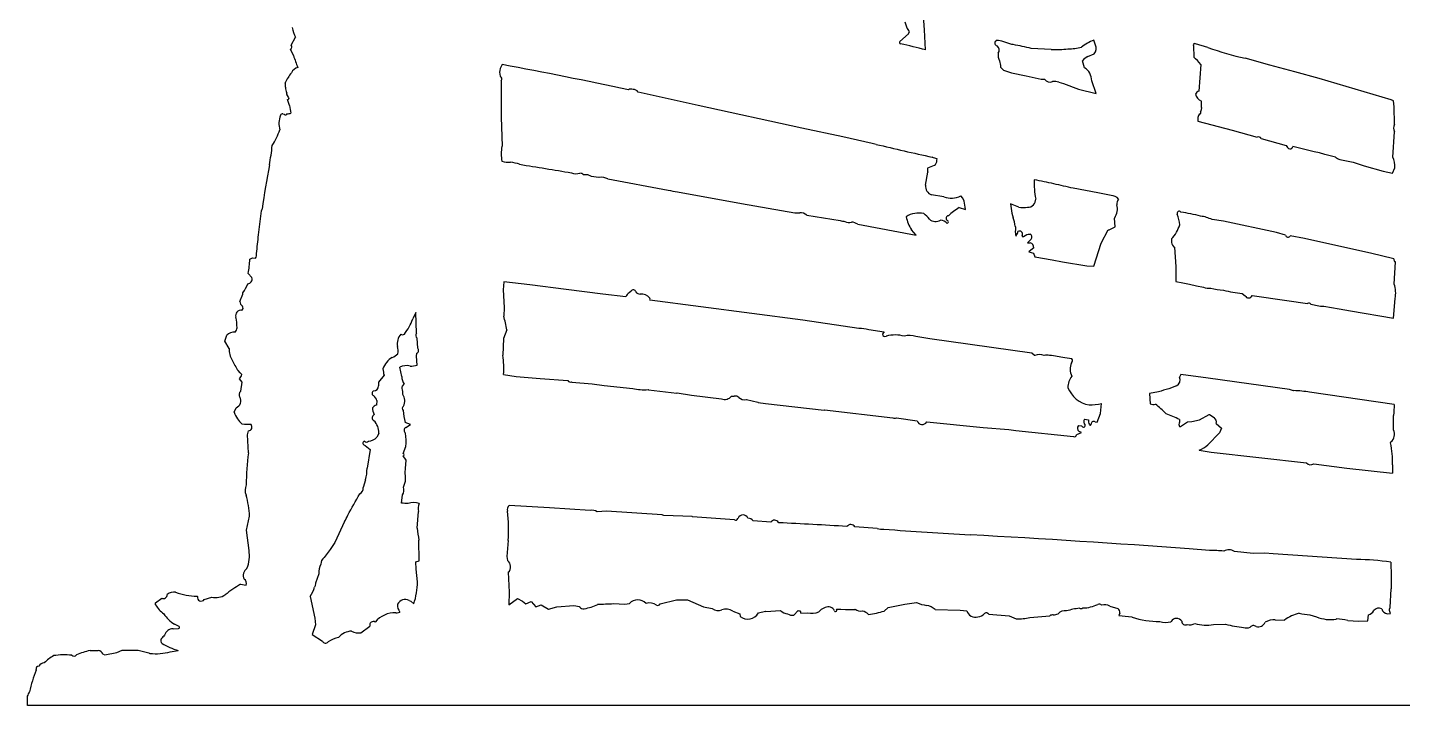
# Model space of a CAD drawing. Extents: x 0 to 36, y 0 to 18.8.
# Drawn here: x 0 to 18.3, y 0 to 9.02 of the extents above; entities that cross this region are included whole.
import ezdxf

# ---------------------------------------------------------------- set-up
doc = ezdxf.new("R2010")
doc.units = 0
doc.layers.get('0').update_dxf_attribs({"linetype": 'CONTINUOUS'})

msp = doc.modelspace()

# ---------------------------------------------------------------- linework, layer by layer
at = {"color": 0}
for p, q in [((11.934954, 8.992085), (11.92486, 9.175043)), ((11.672672, 9.099061), (11.699408, 9.020817)), ((11.950031, 8.726366), (11.934954, 8.992085)), ((3.508216, 8.789118), (3.568435, 8.894163)), ((11.721823, 8.938184), (11.609455, 8.836303)), ((12.964552, 8.842959), (12.921991, 8.850656)), ((13.100003, 8.796046), (12.964552, 8.842959)), ((13.104359, 8.796076), (13.100003, 8.796046)), ((13.108719, 8.796111), (13.104359, 8.796076)), ((13.113075, 8.796142), (13.108719, 8.796111)), ((13.117434, 8.796177), (13.113075, 8.796142)), ((14.211314, 8.791348), (14.189034, 8.85655)), ((15.706333, 8.759037), (15.544736, 8.805756)), ((3.539772, 8.649904), (3.499895, 8.736758)), ((13.623451, 8.730261), (13.357502, 8.745692)), ((14.107878, 8.63804), (14.194773, 8.673557)), ((15.514431, 8.77938), (15.519905, 8.631251)), ((16.533941, 8.523408), (16.204229, 8.61462)), ((6.31668, 8.531378), (6.290791, 8.47863)), ((12.936021, 8.581271), (12.949641, 8.518521)), ((12.949641, 8.518521), (12.949717, 8.498569)), ((12.949717, 8.498569), (12.989264, 8.455291)), ((12.989264, 8.455291), (13.094112, 8.421219)), ((13.094112, 8.421219), (13.290537, 8.37912)), ((14.06542, 8.489546), (14.038584, 8.580862)), ((15.612171, 8.531713), (15.588689, 8.17854)), ((16.863653, 8.432196), (16.533941, 8.523408)), ((17.186779, 8.347474), (16.863653, 8.432196)), ((6.305246, 8.313396), (6.304889, 8.071528)), ((13.290537, 8.37912), (13.486961, 8.337021)), ((13.486961, 8.337021), (13.534896, 8.337379)), ((13.722608, 8.295215), (13.788102, 8.278277)), ((13.788102, 8.278277), (13.984757, 8.205674)), ((14.220533, 8.146439), (14.162603, 8.315966)), ((18.147675, 8.062734), (17.186779, 8.347474)), ((3.488114, 7.987108), (3.461376, 8.065347)), ((6.304889, 8.071528), (6.304532, 7.82966)), ((8.922492, 7.984486), (8.127979, 8.165888)), ((13.984757, 8.205674), (14.220533, 8.146439)), ((18.178276, 8.049887), (18.147675, 8.062734)), ((3.397572, 7.874056), (3.414919, 7.868889)), ((10.301858, 7.685467), (8.922492, 7.984486)), ((15.615923, 7.92857), (15.608217, 7.899779)), ((15.62055, 7.958014), (15.615923, 7.92857)), ((18.187614, 7.967161), (18.178276, 8.049887)), ((18.189358, 7.736201), (18.187614, 7.967161)), ((6.304532, 7.82966), (6.31614, 7.446245)), ((10.851846, 7.56759), (10.301858, 7.685467)), ((15.574278, 7.777499), (16.028397, 7.658901)), ((11.240373, 7.479004), (10.851846, 7.56759)), ((16.028397, 7.658901), (16.364666, 7.565561)), ((16.417088, 7.548526), (16.748995, 7.455152)), ((18.166496, 7.300231), (18.190113, 7.635975)), ((6.31614, 7.446245), (6.311815, 7.441855)), ((11.292087, 7.469324), (11.240373, 7.479004)), ((11.979287, 7.157724), (12.070534, 7.193277)), ((12.054249, 7.288695), (12.039242, 7.297633)), ((12.102771, 7.277888), (12.054249, 7.288695)), ((12.070534, 7.193277), (12.083542, 7.202089)), ((17.465103, 7.268802), (17.639706, 7.230895)), ((17.639706, 7.230895), (17.788227, 7.184076)), ((17.788227, 7.184076), (18.041534, 7.111901)), ((18.163748, 7.086673), (18.193723, 7.156626)), ((7.460318, 7.061911), (7.481022, 7.055617)), ((7.481022, 7.055617), (7.500162, 7.045524)), ((7.500162, 7.045524), (7.604847, 7.03324)), ((7.604847, 7.03324), (7.609237, 7.028911)), ((7.7227, 7.007981), (8.525668, 6.861504)), ((11.950522, 6.926541), (11.979746, 7.096717)), ((18.041534, 7.111901), (18.163748, 7.086673)), ((8.647879, 6.836278), (9.503204, 6.681478)), ((12.195734, 6.771501), (12.029946, 6.796396)), ((12.444288, 6.751581), (12.417912, 6.781889)), ((14.243591, 6.821801), (13.91627, 6.884698)), ((14.418162, 6.788251), (14.243591, 6.821801)), ((9.503204, 6.681478), (10.210136, 6.556067)), ((12.397273, 6.629208), (12.482366, 6.604169)), ((12.462016, 6.712498), (12.444288, 6.751581)), ((13.081103, 6.677941), (13.100284, 6.552216)), ((13.190375, 6.635183), (13.081103, 6.677941)), ((3.073999, 6.266952), (3.115178, 6.585396)), ((10.210136, 6.556067), (10.275503, 6.55656)), ((10.371602, 6.526781), (10.812286, 6.456014)), ((11.047998, 6.405495), (11.824817, 6.258823)), ((12.237649, 6.414467), (12.253351, 6.427813)), ((13.100284, 6.552216), (13.11583, 6.490525)), ((14.464005, 6.487897), (14.46833, 6.492286)), ((14.473608, 6.370306), (14.464005, 6.487897)), ((15.915514, 6.446544), (15.762827, 6.46718)), ((16.618284, 6.294954), (15.915514, 6.446544)), ((11.824817, 6.258823), (11.764948, 6.332234)), ((13.144184, 6.380708), (13.148834, 6.36468)), ((13.149721, 6.247019), (13.176318, 6.291234)), ((13.176318, 6.291234), (13.179764, 6.308256)), ((13.254535, 6.240502), (13.298959, 6.269041)), ((13.298959, 6.269041), (13.317865, 6.272299)), ((13.317865, 6.272299), (13.341263, 6.274612)), ((14.287834, 6.155364), (14.382389, 6.330398)), ((14.382389, 6.330398), (14.386748, 6.330428)), ((14.386748, 6.330428), (14.391109, 6.330463)), ((14.391109, 6.330463), (14.395466, 6.330493)), ((14.395466, 6.330493), (14.473608, 6.370306)), ((16.740562, 6.261013), (16.618284, 6.294954)), ((16.993671, 6.214982), (16.801636, 6.252753)), ((13.354826, 6.209346), (13.307287, 6.156693)), ((13.307287, 6.156693), (13.342424, 6.158218)), ((13.373697, 6.079556), (13.325605, 6.039165)), ((13.325605, 6.039165), (13.386744, 6.022194)), ((13.390574, 6.091949), (13.373697, 6.079556)), ((14.189907, 5.849572), (14.287834, 6.155364)), ((15.224379, 6.210363), (15.224741, 6.162427)), ((15.264421, 6.101714), (15.279463, 5.840353)), ((17.172634, 6.177109), (16.993671, 6.214982)), ((17.871078, 6.021127), (17.172634, 6.177109)), ((2.958805, 5.939239), (2.975012, 5.950639)), ((2.975012, 5.950639), (2.993784, 5.956978)), ((2.993784, 5.956978), (3.032786, 5.952873)), ((13.386744, 6.022194), (13.404568, 5.970034)), ((13.404568, 5.970034), (13.635824, 5.932556)), ((13.635824, 5.932556), (13.771109, 5.907425)), ((13.771109, 5.907425), (14.098364, 5.85324)), ((18.181065, 5.945024), (17.871078, 6.021127)), ((18.187954, 5.609512), (18.203152, 5.90597)), ((2.986791, 5.695407), (2.938429, 5.751695)), ((14.098364, 5.85324), (14.189907, 5.849572)), ((15.279463, 5.840353), (15.280941, 5.644257)), ((2.866317, 5.489676), (2.866284, 5.494032)), ((2.866351, 5.485317), (2.866317, 5.489676)), ((6.338485, 5.637868), (6.330558, 5.533216)), ((6.330558, 5.533216), (6.341047, 5.297966)), ((6.683039, 5.601243), (6.338485, 5.637868)), ((7.169431, 5.537361), (6.683039, 5.601243)), ((7.655823, 5.473478), (7.169431, 5.537361)), ((8.031555, 5.515641), (8.008285, 5.490726)), ((15.280941, 5.644257), (15.3726, 5.625336)), ((15.3726, 5.625336), (15.464261, 5.606417)), ((15.464261, 5.606417), (15.55592, 5.587496)), ((15.55592, 5.587496), (15.647579, 5.568577)), ((2.823596, 5.376046), (2.866416, 5.476603)), ((2.866384, 5.480958), (2.866351, 5.485317)), ((2.866416, 5.476603), (2.866384, 5.480958)), ((7.961125, 5.440917), (7.655823, 5.473478)), ((10.316777, 5.127465), (8.279598, 5.395379)), ((16.162445, 5.485299), (16.201895, 5.45509)), ((16.297764, 5.455813), (16.755846, 5.389539)), ((16.755846, 5.389539), (17.035036, 5.35242)), ((17.248857, 5.314809), (17.453936, 5.281491)), ((18.178295, 5.156214), (18.198112, 5.417838)), ((5.169252, 5.232482), (5.126333, 5.145)), ((5.17568, 4.95798), (5.169252, 5.232482)), ((6.341047, 5.297966), (6.337575, 5.180277)), ((11.062801, 5.019783), (10.316777, 5.127465)), ((17.453936, 5.281491), (17.606682, 5.252138)), ((17.606682, 5.252138), (18.178295, 5.156214)), ((6.378143, 5.001907), (6.335453, 4.883919)), ((11.398737, 4.970019), (11.193694, 4.998979)), ((11.39877, 4.96566), (11.398737, 4.970019)), ((2.627082, 4.851612), (2.652638, 4.930247)), ((2.68449, 4.751812), (2.627082, 4.851612)), ((5.19462, 4.757657), (5.18492, 4.888322)), ((6.335453, 4.883919), (6.324055, 4.661578)), ((11.429632, 4.917956), (11.425278, 4.917923)), ((12.009537, 4.878747), (11.821892, 4.912198)), ((13.36629, 4.688508), (12.009537, 4.878747)), ((5.178012, 4.648583), (5.182074, 4.687834)), ((5.183257, 4.530957), (5.178012, 4.648583)), ((13.401381, 4.658268), (13.36629, 4.688508)), ((13.405739, 4.658301), (13.401381, 4.658268)), ((13.898521, 4.614078), (13.802554, 4.626428)), ((2.829947, 4.429145), (2.802245, 4.45796)), ((2.852708, 4.404444), (2.829947, 4.429145)), ((4.744113, 4.396908), (4.670723, 4.304838)), ((4.97956, 4.38125), (4.952495, 4.503071)), ((6.334707, 4.404541), (6.500497, 4.379642)), ((15.346922, 4.407096), (15.32975, 4.372105)), ((15.709002, 4.35753), (15.346922, 4.407096)), ((2.857822, 4.30425), (2.822631, 4.347562)), ((2.836953, 4.18207), (2.857822, 4.30425)), ((4.670723, 4.304838), (4.672503, 4.253897)), ((4.985134, 4.220049), (4.985301, 4.23642)), ((4.985301, 4.23642), (4.989929, 4.252121)), ((4.989929, 4.252121), (5.010855, 4.276898)), ((6.500497, 4.379642), (6.823196, 4.351567)), ((6.823196, 4.351567), (7.189473, 4.323824)), ((7.237539, 4.306753), (7.241929, 4.302429)), ((7.241929, 4.302429), (7.512269, 4.282678)), ((7.512269, 4.282678), (7.673701, 4.257747)), ((7.673701, 4.257747), (8.053117, 4.221382)), ((15.29142, 4.254149), (15.18713, 4.214142)), ((16.795284, 4.204474), (15.709002, 4.35753)), ((4.650774, 4.060643), (4.642517, 3.99957)), ((8.258061, 4.205497), (8.262452, 4.20117)), ((8.262452, 4.20117), (8.641933, 4.156095)), ((8.641933, 4.156095), (8.646258, 4.160486)), ((8.646258, 4.160486), (8.833869, 4.131393)), ((8.833869, 4.131393), (9.235173, 4.082123)), ((9.369997, 4.118003), (9.404342, 4.118925)), ((9.562098, 4.071512), (9.566453, 4.071548)), ((9.566453, 4.071548), (9.719237, 4.037835)), ((9.719237, 4.037835), (9.723628, 4.033508)), ((9.723628, 4.033508), (9.819596, 4.021158)), ((15.052336, 4.173903), (14.930485, 4.151197)), ((14.930485, 4.151197), (14.940219, 4.016173)), ((16.847708, 4.187436), (16.795284, 4.204474)), ((16.852036, 4.191828), (16.847708, 4.187436)), ((18.186966, 4.005782), (17.061368, 4.171617)), ((2.7519, 3.902519), (2.777587, 3.963726)), ((9.819596, 4.021158), (10.600347, 3.93117)), ((10.600347, 3.93117), (10.604671, 3.935558)), ((10.604671, 3.935558), (11.516285, 3.829122)), ((14.236078, 3.77118), (14.278802, 3.884809)), ((14.278802, 3.884809), (14.290857, 4.019996)), ((15.595514, 3.803215), (15.725721, 3.873922)), ((15.725721, 3.873922), (15.730079, 3.873955)), ((15.730079, 3.873955), (15.791385, 3.835198)), ((18.176424, 3.670138), (18.179336, 3.861913)), ((2.888625, 3.74219), (2.857667, 3.746431)), ((2.956988, 3.74128), (2.888625, 3.74219)), ((2.975391, 3.738602), (2.956988, 3.74128)), ((5.097688, 3.741524), (5.02561, 3.768034)), ((5.032619, 3.701811), (5.097688, 3.741524)), ((11.564218, 3.829484), (11.83908, 3.787976)), ((11.965553, 3.775856), (12.715702, 3.69871)), ((12.715702, 3.69871), (13.060154, 3.675158)), ((13.060154, 3.675158), (13.1518, 3.658418)), ((13.983659, 3.725698), (14.02727, 3.721667)), ((14.0658, 3.813476), (14.118192, 3.800796)), ((14.205542, 3.775307), (14.236078, 3.77118)), ((15.329664, 3.805569), (15.329696, 3.801212)), ((15.329696, 3.801212), (15.32973, 3.796854)), ((15.32973, 3.796854), (15.329762, 3.792498)), ((15.329762, 3.792498), (15.329796, 3.788139)), ((15.329796, 3.788139), (15.329827, 3.783782)), ((15.329827, 3.783782), (15.329861, 3.779423)), ((15.329861, 3.779423), (15.329893, 3.775068)), ((15.329893, 3.775068), (15.329925, 3.770709)), ((15.330354, 3.714057), (15.343426, 3.714155)), ((15.343426, 3.714155), (15.434478, 3.775853)), ((15.434478, 3.775853), (15.495453, 3.780673)), ((15.495453, 3.780673), (15.595514, 3.803215)), ((15.818153, 3.752598), (15.888334, 3.692116)), ((15.888334, 3.692116), (15.862648, 3.630912)), ((2.928474, 3.603151), (2.941154, 3.655543)), ((2.938998, 3.363544), (2.928474, 3.603151)), ((4.667295, 3.603183), (4.650721, 3.570734)), ((4.673689, 3.626802), (4.667295, 3.603183)), ((13.1518, 3.658418), (13.91938, 3.5814)), ((13.958431, 3.603485), (13.962757, 3.607876)), ((13.962757, 3.607876), (14.02357, 3.63448)), ((14.02357, 3.63448), (13.992436, 3.647948)), ((15.862648, 3.630912), (15.706987, 3.468493)), ((18.137518, 3.494431), (18.141776, 3.507561)), ((4.494037, 3.462424), (4.559832, 3.406267)), ((4.559832, 3.406267), (4.518125, 3.157548)), ((5.000385, 3.352934), (5.034524, 3.449067)), ((5.040262, 3.266076), (5.000615, 3.322431)), ((15.589855, 3.397883), (15.751286, 3.372952)), ((15.751286, 3.372952), (17.020527, 3.229991)), ((5.028043, 3.152676), (5.040262, 3.266076)), ((17.116495, 3.217641), (17.557081, 3.159952)), ((17.557081, 3.159952), (18.16336, 3.090432)), ((4.497487, 3.004865), (4.467771, 2.90005)), ((5.003769, 2.90409), (5.029291, 2.987083)), ((5.028733, 3.061165), (5.023778, 3.081899)), ((4.974842, 2.694689), (4.99145, 2.803766)), ((5.186541, 2.360724), (5.202295, 2.583098)), ((6.947308, 2.628935), (6.408853, 2.66192)), ((7.485764, 2.59595), (6.947308, 2.628935)), ((7.703746, 2.584522), (7.581762, 2.579243)), ((8.444948, 2.537812), (7.703746, 2.584522)), ((2.916244, 2.334898), (2.954084, 2.518215)), ((4.218409, 2.449303), (4.089779, 2.169425)), ((8.846054, 2.514687), (8.466805, 2.529259)), ((8.850445, 2.510363), (8.846054, 2.514687)), ((9.408559, 2.47099), (8.850445, 2.510363)), ((9.456326, 2.49314), (9.452003, 2.488749)), ((9.892527, 2.439773), (9.657047, 2.459788)), ((9.99718, 2.431846), (9.992785, 2.436172)), ((2.948786, 2.06495), (2.916244, 2.334898)), ((5.211613, 1.925118), (5.209543, 2.199655)), ((11.305143, 2.354545), (11.008621, 2.378458)), ((4.029461, 2.077453), (3.947486, 1.967885)), ((4.089779, 2.169425), (4.029461, 2.077453)), ((6.394935, 2.195515), (6.379116, 1.981857)), ((15.730669, 2.061055), (15.460295, 2.085165)), ((16.31057, 2.021846), (16.061951, 2.05048)), ((16.463057, 2.027354), (16.31057, 2.021846)), ((16.576422, 2.019492), (16.463057, 2.027354)), ((17.683903, 1.945037), (16.576422, 2.019492)), ((5.168135, 1.911718), (5.211613, 1.925118)), ((5.173214, 1.81588), (5.168135, 1.911718)), ((6.379116, 1.981857), (6.388223, 1.929629)), ((3.875013, 1.7538), (3.832389, 1.6271)), ((5.191927, 1.646063), (5.173214, 1.81588)), ((6.398121, 1.772818), (6.408842, 1.507064)), ((2.83451, 1.61522), (2.908688, 1.602705)), ((3.827061, 1.592606), (3.820328, 1.576445)), ((3.832389, 1.6271), (3.827061, 1.592606)), ((6.408842, 1.507064), (6.405732, 1.341439)), ((18.133251, 1.30345), (18.144451, 1.551936)), ((1.703315, 1.367008), (1.785651, 1.428639)), ((1.703523, 1.340721), (1.703315, 1.367008)), ((2.256117, 1.453976), (2.260509, 1.44965)), ((2.352318, 1.41112), (2.452314, 1.442379)), ((3.759624, 1.452233), (3.82283, 1.160728)), ((5.079085, 1.399231), (5.102514, 1.387735)), ((5.102514, 1.387735), (5.141834, 1.353703)), ((6.405732, 1.341439), (6.518407, 1.425089)), ((6.518407, 1.425089), (6.588393, 1.390752)), ((6.588393, 1.390752), (6.632267, 1.351862)), ((6.632267, 1.351862), (6.701759, 1.382892)), ((6.701759, 1.382892), (6.763291, 1.313629)), ((6.763291, 1.313629), (6.837176, 1.340332)), ((6.837176, 1.340332), (6.933475, 1.284404)), ((6.933475, 1.284404), (7.042217, 1.311372)), ((7.042217, 1.311372), (7.268686, 1.330512)), ((7.268686, 1.330512), (7.347223, 1.31803)), ((7.347223, 1.31803), (7.347257, 1.313671)), ((7.591057, 1.346015), (7.586668, 1.350341)), ((7.795805, 1.356273), (7.94839, 1.348708)), ((7.94839, 1.348708), (8.009334, 1.357884)), ((8.419019, 1.352257), (8.636512, 1.40619)), ((8.636512, 1.40619), (8.784674, 1.407307)), ((8.784674, 1.407307), (8.994566, 1.313013)), ((8.994566, 1.313013), (9.112388, 1.292112)), ((10.764119, 1.28277), (10.825147, 1.281053)), ((10.825147, 1.281053), (10.88617, 1.279335)), ((11.400573, 1.257063), (11.452505, 1.305392)), ((11.452505, 1.305392), (11.674419, 1.350643)), ((11.674419, 1.350643), (11.831163, 1.369258)), ((14.402697, 1.323271), (14.507545, 1.289197)), ((18.124866, 1.26356), (18.126347, 1.284075)), ((18.126347, 1.284075), (18.133251, 1.30345)), ((3.82283, 1.160728), (3.832204, 1.073638)), ((4.903326, 1.233188), (4.921013, 1.23444)), ((4.921013, 1.23444), (4.955274, 1.243347)), ((9.38722, 1.254963), (9.478993, 1.220791)), ((9.478993, 1.220791), (9.483612, 1.185961)), ((9.727314, 1.231376), (9.818663, 1.253855)), ((9.818663, 1.253855), (9.823052, 1.249532)), ((9.823052, 1.249532), (10.019051, 1.264081)), ((10.198177, 1.204421), (10.254367, 1.265854)), ((10.28949, 1.231256), (10.381002, 1.231947)), ((10.529068, 1.246137), (10.548705, 1.263396)), ((10.88617, 1.279335), (10.947192, 1.277614)), ((10.947192, 1.277614), (11.008217, 1.275896)), ((11.008217, 1.275896), (11.01254, 1.280285)), ((11.108574, 1.259218), (11.112967, 1.254895)), ((12.080242, 1.279618), (12.411526, 1.269041)), ((12.411526, 1.269041), (12.498747, 1.260982)), ((12.791072, 1.215247), (13.061413, 1.195496)), ((13.061413, 1.195496), (13.157613, 1.152641)), ((13.336143, 1.171418), (13.606159, 1.195244)), ((14.534191, 1.229267), (14.521311, 1.197783)), ((14.521311, 1.197783), (14.564919, 1.193755)), ((14.564919, 1.193755), (14.608528, 1.189726)), ((14.608528, 1.189726), (14.652142, 1.185696)), ((14.652142, 1.185696), (14.695749, 1.181667)), ((14.695749, 1.181667), (14.700138, 1.177343)), ((15.214838, 1.115852), (15.219166, 1.120243)), ((16.604847, 1.139404), (16.726894, 1.135965)), ((17.061911, 1.208219), (17.153656, 1.178403)), ((17.415346, 1.149868), (17.419672, 1.154257)), ((17.567999, 1.133588), (17.711899, 1.121599)), ((17.711899, 1.121599), (17.83379, 1.126581)), ((17.83379, 1.126581), (17.846365, 1.205413)), ((18.096869, 1.222097), (18.138201, 1.225042)), ((18.138201, 1.225042), (18.124866, 1.26356)), ((1.9369, 1.020131), (2.010949, 1.025049)), ((2.018192, 1.05063), (1.954556, 1.080551)), ((3.832204, 1.073638), (3.789578, 0.946937)), ((3.789578, 0.946937), (3.925357, 0.856443)), ((4.434386, 0.969229), (4.555746, 1.057303)), ((15.781669, 1.076545), (15.942871, 1.082119)), ((0.832147, 0.732897), (0.941088, 0.733718)), ((1.189707, 0.705086), (1.259201, 0.736116)), ((1.259201, 0.736116), (1.472728, 0.737725)), ((1.472728, 0.737725), (1.61247, 0.699559)), ((1.899979, 0.714799), (2.004433, 0.733016)), ((1.007493, 0.683078), (1.028703, 0.673366)), ((1.028703, 0.673366), (1.189707, 0.705086)), ((0.115031, 0.474731), (0.114998, 0.47909)), ((0.115063, 0.470374), (0.115031, 0.474731)), ((0, 0), (0, 0.124431)), ((36, 0.000003), (0, 0))]:
    msp.add_line(p, q, dxfattribs=at)
for centre, radius, start, end in [((3.813528, 9.050733), 0.290834, 185.161825, 212.57121), ((11.606504, 8.919902), 0.137167, 20.878406, 47.366824), ((11.621014, 8.998484), 0.117467, 329.113865, 345.355683), ((3.483697, 8.766173), 0.03358, 298.840167, 43.100655), ((11.622697, 8.823891), 0.018149, 136.85308, 255.879058), ((10.62564, 3.957362), 4.949486, 74.479591, 78.430763), ((12.908027, 8.816732), 0.036685, 67.626661, 260.777651), ((12.532071, 5.416579), 3.429917, 76.074723, 80.173585), ((14.491611, 8.125692), 0.791016, 112.489675, 126.227044), ((14.112027, 8.745234), 0.109473, 319.099934, 24.912772), ((15.531783, 8.79004), 0.020366, 50.504635, 211.564004), ((5.159018, 9.159535), 1.697551, 197.470537, 203.10261), ((12.855882, 8.722383), 0.0743, 326.487996, 51.487674), ((13.077058, 8.658598), 0.160845, 171.864112, 208.734909), ((13.669611, 10.123502), 1.394005, 268.102419, 277.254039), ((13.85826, 9.343367), 0.602845, 268.799577, 285.970781), ((14.216111, 8.436293), 0.228946, 118.212721, 140.842373), ((15.018516, 8.073954), 0.749647, 37.63531, 48.022874), ((17.1026, 12.642363), 4.126715, 250.223728, 257.42624), ((4.365693, 7.815548), 1.048634, 144.595171, 153.260835), ((3.654192, 8.33529), 0.167981, 109.686355, 148.494313), ((6.421539, 8.429805), 0.139568, 159.522946, 201.495633), ((-6.754869, -61.215153), 70.960862, 78.001408, 79.385047), ((13.953785, 8.313049), 0.208839, 0.800319, 57.686514), ((3.339685, 8.254341), 0.095406, 345.225523, 20.247863), ((6.259617, 8.337955), 0.051818, 331.709172, 51.776102), ((13.604346, 8.377532), 0.080222, 210.034652, 296.870576), ((13.663848, 8.165211), 0.142667, 65.677793, 99.37653), ((3.59955, 8.231989), 0.167624, 180.676103, 208.332238), ((3.462981, 8.141624), 0.015407, 135.425962, 225.435109), ((3.324577, 8.025233), 0.165505, 19.841678, 39.562754), ((3.464345, 8.080985), 0.015917, 259.250028, 1.52669), ((8.032903, 8.129572), 0.07498, 70.449664, 118.59327), ((8.060789, 8.117441), 0.082835, 35.793292, 91.933785), ((15.610088, 8.104317), 0.077246, 106.082396, 153.352183), ((15.689476, 8.181756), 0.154474, 196.083148, 243.358814), ((3.39011, 7.851999), 0.023285, 71.309049, 171.46775), ((3.434112, 7.885736), 0.025538, 221.276754, 342.216473), ((3.46839, 8.002352), 0.124814, 265.423048, 287.692834), ((11.121903, 9.274596), 7.7416, 189.573213, 190.352211), ((15.690455, 7.802346), 0.118805, 143.185566, 192.072088), ((15.598868, 7.888086), 0.014971, 256.377024, 51.356721), ((4.927854, 7.958354), 10.692696, 359.998178, 0.457227), ((3.631297, 7.746726), 0.285711, 157.632181, 197.25374), ((18.279043, 7.686761), 0.10241, 151.133689, 209.729962), ((2.334809, 8.03254), 1.088641, 327.878692, 340.099667), ((16.378098, 7.517719), 0.049692, 38.313169, 105.681973), ((-0.130576, 7.812931), 3.406377, 349.570585, 353.946335), ((6.869367, 7.3471), 0.565546, 170.354835, 190.494511), ((26.626728, 72.490105), 66.804589, 256.729731, 257.387242), ((16.810467, 7.473393), 0.064121, 196.527924, 259.665119), ((16.802063, 7.445028), 0.034854, 264.898186, 349.003669), ((13.920087, -5.648015), 13.407382, 74.939427, 77.437389), ((12.200787, 5.404565), 9.158242, 168.717815, 172.447924), ((6.396039, 7.518809), 0.286912, 253.23529, 276.132951), ((6.050016, 5.409712), 1.862318, 74.460447, 78.330761), ((67.691689, 379.820282), 377.599475, 260.681359, 260.787353), ((12.084085, 7.128008), 0.10893, 164.169082, 196.693854), ((11.960962, 7.273524), 0.141876, 329.767981, 1.762663), ((17.498848, 7.415029), 0.15007, 230.732308, 257.005269), ((17.893673, 7.17412), 0.30056, 356.663287, 24.808493), ((7.307571, 7.268554), 0.190122, 248.651874, 283.422968), ((7.356585, 7.029875), 0.053972, 36.794067, 95.187106), ((7.420602, 5.087632), 1.974678, 88.847557, 90.603429), ((7.63876, 6.870945), 0.160701, 58.510778, 100.586145), ((14.372257, 6.942757), 0.977028, 176.732241, 191.888736), ((9.967825, -9.903166), 17.245945, 77.648148, 78.53151), ((8.704353, 7.418543), 0.584997, 252.214982, 264.460226), ((12.070368, 6.910373), 0.120932, 172.317001, 250.472923), ((12.294122, 7.048347), 0.293809, 250.435401, 294.918451), ((9.967825, -9.903166), 17.245945, 76.764786, 77.648148), ((14.41936, 6.659994), 0.128263, 39.205064, 90.535074), ((2.920957, 6.655773), 0.206579, 340.081683, 346.688049), ((13.137767, 5.519011), 1.334492, 123.70301, 131.454883), ((11.959685, 6.562065), 0.524373, 4.605455, 16.671407), ((13.257029, 6.89828), 0.271409, 255.783557, 280.838047), ((13.311831, 6.736136), 0.104492, 267.933485, 2.93026), ((14.277153, 6.612926), 0.22606, 327.746507, 13.27364), ((14.594751, 6.678387), 0.098515, 140.485804, 187.909914), ((10.289169, 6.430709), 0.12659, 49.369443, 96.197393), ((10.885561, 6.660753), 0.217456, 250.307981, 267.942115), ((10.931134, 6.545166), 0.114884, 242.31198, 287.129097), ((10.946722, 6.25439), 0.181905, 56.168468, 84.242551), ((11.859348, 6.242205), 0.312478, 77.452166, 122.334685), ((12.175743, 6.606153), 0.493745, 191.676113, 213.695442), ((11.620794, 6.161472), 0.492653, 39.328456, 51.536051), ((12.084351, 6.571197), 0.127704, 229.771036, 301.005328), ((12.135283, 6.329605), 0.132967, 39.658983, 83.587431), ((12.258925, 6.483259), 0.036221, 97.347212, 224.204353), ((12.232889, 6.435975), 0.02203, 338.253648, 89.816453), ((12.319654, 6.22639), 0.838847, 10.60078, 18.353498), ((15.325392, 6.551381), 0.028492, 37.292579, 208.514881), ((14.847567, 6.36197), 0.485723, 4.32048, 21.220225), ((14.620385, 2.428859), 4.203251, 76.383132, 80.030633), ((15.55176, 6.050642), 0.466962, 63.127869, 82.841649), ((-0.107131, 6.507331), 3.190199, 351.182878, 355.678712), ((13.543472, 6.308821), 0.398572, 171.943593, 188.92019), ((13.201807, 6.275197), 0.039735, 331.758248, 123.694467), ((13.246787, 6.24969), 0.012019, 146.0933, 310.138792), ((13.322852, 6.236744), 0.042107, 319.407011, 64.071495), ((14.865046, 6.540493), 0.487961, 317.425375, 343.090232), ((16.772476, 6.267064), 0.032482, 190.736029, 333.859255), ((13.327482, 6.096735), 0.063273, 355.662428, 76.340417), ((15.287356, 6.160027), 0.062661, 177.804957, 248.530063), ((1.120509, 6.044082), 1.841283, 350.863022, 356.735803), ((2.96272, 6.000279), 0.084597, 325.917971, 12.322774), ((18.212563, 5.937065), 0.032488, 165.819182, 253.161651), ((2.921317, 5.679013), 0.067495, 278.046756, 14.057244), ((2.511081, 5.764554), 0.446488, 322.707201, 340.045948), ((8.049191, 5.404766), 0.095197, 115.448486, 157.681902), ((8.060772, 5.497002), 0.034656, 13.719233, 147.46414), ((8.147562, 5.541165), 0.06414, 214.083009, 274.507823), ((15.720325, 5.746348), 0.192079, 247.745041, 278.255805), ((15.972067, 6.342261), 0.817341, 254.082308, 265.906872), ((16.319132, 7.182274), 1.704193, 256.238139, 264.724667), ((17.847513, 5.495363), 0.359068, 347.531365, 18.536171), ((2.928248, 5.396255), 0.106586, 190.929666, 229.422438), ((2.830671, 5.290464), 0.037611, 302.046887, 41.325256), ((8.163273, 5.324244), 0.153351, 39.948959, 93.989766), ((8.256969, 5.410096), 0.026994, 326.961198, 27.861229), ((16.249662, 5.477549), 0.052784, 205.181885, 335.682669), ((17.052242, 5.324224), 0.033031, 36.844462, 121.393137), ((17.255709, 5.864867), 0.5501, 251.227055, 269.286311), ((2.836807, 5.19249), 0.067524, 78.189159, 198.70032), ((1.944912, 5.005473), 0.84429, 1.518548, 11.295321), ((4.42961, 5.397613), 0.741105, 322.132922, 340.070714), ((3.9011, 4.532335), 2.521158, 10.734166, 14.892231), ((2.757767, 4.812407), 0.157919, 88.72336, 131.737196), ((2.681936, 5.043767), 0.108147, 317.198981, 351.53503), ((5.12281, 4.815394), 0.201907, 140.680799, 190.013442), ((4.991018, 4.971948), 0.037613, 229.538065, 308.955777), ((5.218611, 4.928233), 0.05223, 145.281812, 229.830024), ((11.075315, 4.676345), 0.343666, 69.851235, 92.086788), ((11.406663, 4.938815), 0.027982, 106.384456, 311.702139), ((4.617651, 4.714087), 0.3134, 354.044742, 12.194488), ((5.156994, 4.728379), 0.047675, 301.740293, 37.887632), ((11.544542, 4.452279), 0.479646, 74.918696, 103.861339), ((11.740089, 4.650803), 0.273896, 72.622534, 104.969352), ((2.912377, 4.727106), 0.229223, 173.812537, 215.122349), ((3.588498, 4.991468), 0.950171, 204.646538, 214.15862), ((4.994891, 4.3956), 0.277497, 121.165814, 162.377995), ((4.79286, 4.814125), 0.19027, 287.881381, 315.840219), ((5.377086, 4.493593), 0.961753, 354.687176, 10.059189), ((13.467769, 4.522934), 0.148902, 66.242698, 114.618945), ((13.565964, 4.504843), 0.159034, 76.963533, 103.901356), ((13.374597, 2.671432), 2.001289, 77.65249, 83.480172), ((13.869741, 4.589946), 0.037558, 311.352759, 39.979798), ((2.684039, 4.457237), 0.176738, 321.643755, 342.620003), ((5.212655, 4.516992), 0.483685, 184.432817, 194.375087), ((5.040431, 4.330833), 0.193387, 74.534013, 117.046549), ((5.105686, 4.736246), 0.219456, 266.424724, 290.699695), ((14.067366, 4.473717), 0.193942, 153.004102, 207.859676), ((4.600402, 4.258714), 0.072262, 274.636618, 356.177827), ((5.21898, 4.396181), 0.239884, 183.568527, 209.818414), ((4.813458, 4.159925), 0.1819, 354.242434, 19.301165), ((7.224176, 4.345329), 0.040826, 211.785983, 289.106448), ((8.203244, 4.828218), 0.62513, 256.104461, 275.030676), ((14.099764, 4.229899), 0.255001, 143.07769, 179.939032), ((14.189752, 4.366726), 0.371032, 201.594961, 260.011184), ((15.381235, 3.318018), 0.916905, 102.221762, 111.020741), ((15.244178, 4.334706), 0.093388, 300.389146, 23.607433), ((2.744438, 4.052607), 0.094862, 290.453641, 32.468752), ((2.87497, 4.135767), 0.05991, 129.387649, 212.551046), ((4.617644, 4.155316), 0.033379, 109.971286, 242.723914), ((4.512764, 4.00837), 0.147578, 20.744804, 52.625585), ((4.86872, 4.055025), 0.15269, 332.64633, 34.576285), ((9.277985, 4.192501), 0.11839, 248.800256, 321.004456), ((9.41363, 4.034781), 0.084655, 51.786452, 96.298847), ((9.539594, 4.168834), 0.09989, 222.542105, 283.01981), ((16.71143, 1.641395), 2.554306, 82.125766, 86.844464), ((3.074887, 4.007501), 0.33962, 198.005963, 230.238259), ((4.635826, 3.830438), 0.048283, 118.257581, 236.579368), ((4.78123, 3.962811), 0.190747, 179.548458, 208.099985), ((4.728868, 3.816121), 0.202756, 115.206707, 133.038573), ((5.021389, 3.955206), 0.034213, 119.894215, 232.174432), ((5.898901, 3.987523), 0.900451, 183.778626, 194.10821), ((14.118655, 4.803283), 0.801993, 270.481473, 282.398975), ((14.980042, 4.104343), 0.096746, 245.693135, 288.021661), ((14.10789, 2.89459), 1.436358, 43.46416, 51.094733), ((14.828342, 2.886852), 1.046597, 61.379737, 72.077806), ((38.139339, 2.875581), 19.984358, 176.757948, 177.171005), ((2.93589, 3.706299), 0.051028, 275.920688, 39.275502), ((4.472566, 3.641819), 0.201684, 355.729891, 47.341496), ((5.060281, 3.661158), 0.049172, 124.233008, 230.270481), ((11.539774, 3.892492), 0.067583, 249.661983, 291.2038), ((11.904986, 3.80977), 0.069416, 198.297983, 330.753709), ((14.029761, 3.691532), 0.057382, 143.45801, 229.423652), ((14.049787, 3.72735), 0.023223, 194.164076, 278.835584), ((14.055182, 3.723395), 0.019079, 264.501497, 26.975793), ((14.135584, 3.777985), 0.078291, 153.042857, 215.925136), ((14.215085, 3.789117), 0.097594, 173.127136, 209.767085), ((14.14187, 3.742867), 0.01171, 190.84209, 7.569136), ((14.18636, 3.748316), 0.033113, 54.599302, 186.775227), ((15.371533, 3.742696), 0.050159, 146.049336, 214.817681), ((15.735926, 3.771587), 0.084392, 346.996427, 48.91637), ((18.061214, 3.60971), 0.130095, 308.261844, 27.677149), ((4.492037, 3.491132), 0.028777, 104.368399, 273.985186), ((4.510895, 3.538814), 0.032684, 217.298711, 323.563442), ((4.520946, 3.706542), 0.187844, 274.960843, 313.698803), ((4.453712, 3.517395), 0.584817, 353.290395, 10.43742), ((13.934491, 3.600249), 0.024158, 231.281559, 7.698084), ((17.096325, 3.258516), 1.067586, 357.058681, 12.766597), ((6.083526, 2.948222), 3.171837, 172.476055, 180.216106), ((4.998321, 3.337666), 0.015407, 278.563079, 82.301159), ((15.462671, 3.741322), 0.366232, 290.320844, 311.844251), ((4.034504, 3.145183), 0.483779, 343.139321, 1.464606), ((4.664689, 3.139054), 0.363609, 350.95631, 2.146991), ((17.074936, 3.273739), 0.069816, 218.801233, 306.532104), ((36.516937, 3.285816), 18.354617, 180.256226, 180.609921), ((3.052665, 2.865175), 0.157864, 153.237932, 203.931733), ((2.903216, 3.008104), 2.126178, 359.433527, 1.430031), ((1.712429, 2.462758), 1.242893, 2.55734, 15.798308), ((-9.83998, 10.605979), 16.249001, 330.207232, 331.356528), ((4.381745, 2.893956), 0.086242, 296.674253, 4.052145), ((4.888791, 2.867289), 0.120724, 328.251742, 17.748266), ((4.576786, -2.374708), 5.085001, 84.474457, 85.510267), ((5.139647, 2.510731), 0.190566, 68.263534, 112.598401), ((5.359968, 2.623781), 0.162837, 156.869623, 194.467975), ((6.450216, 2.609935), 0.066433, 128.5081, 199.578361), ((4.631955, 2.358796), 1.770525, 354.708577, 7.42747), ((7.512879, 2.467596), 0.131187, 58.326603, 101.928588), ((3.901304, 2.665817), 0.383971, 325.675391, 339.67206), ((8.4259, 2.456936), 0.083089, 60.508033, 76.747391), ((9.423621, 2.496163), 0.029335, 239.105407, 345.360227), ((9.521892, 2.467266), 0.070487, 22.39829, 158.464466), ((9.581281, 2.39385), 0.100441, 41.032556, 86.700894), ((9.941576, 2.4079), 0.058495, 28.90267, 146.983099), ((8.430578, -34.363792), 36.828973, 86.149132, 87.562062), ((10.955163, 2.346594), 0.062234, 30.79734, 145.293459), ((6.532059, 2.470707), 1.350006, 184.672995, 191.582474), ((11.372997, 2.602339), 0.256916, 254.685967, 275.298961), ((17.252155, 83.985664), 81.84886, 265.897581, 266.701978), ((3.274449, -164.973877), 167.502891, 85.828043, 86.827848), ((2.47181, 2.000341), 0.481331, 338.642439, 7.714075), ((15.786071, 1.073566), 0.989042, 82.327586, 93.211138), ((15.987266, 1.930485), 0.141339, 58.101827, 119.290771), ((4.186168, 1.747918), 0.311211, 154.804354, 178.917023), ((3.997879, 1.888892), 0.093698, 122.535724, 185.197584), ((6.322887, 1.846787), 0.105506, 315.485923, 51.737789), ((17.546228, -2.765618), 4.712666, 82.74027, 88.325939), ((19.440334, 1.879834), 1.298912, 178.701481, 185.436116), ((2.986944, 1.730259), 0.115994, 125.197092, 205.157743), ((2.855113, 1.628088), 0.059284, 334.649254, 63.080699), ((22.642654, 1.592599), 4.498387, 177.908362, 180.51793), ((1.809287, 1.472988), 0.050254, 241.944634, 4.729559), ((1.944987, 1.381151), 0.128618, 78.169632, 131.733839), ((2.270246, 2.320452), 0.866591, 249.824081, 269.065802), ((2.502833, 1.678092), 0.241066, 257.903213, 302.178263), ((4.509007, -1.013242), 3.116529, 122.499721, 127.051101), ((3.438908, 1.68591), 0.396817, 323.922528, 343.986834), ((3.961887, 1.706345), 1.231516, 343.360563, 357.1943), ((2.104166, 1.593909), 0.47394, 212.291009, 232.152176), ((2.310634, 1.440442), 0.050964, 169.590406, 324.876091), ((5.070044, 1.33463), 0.146645, 174.885496, 218.497193), ((5.028589, 1.292028), 0.1185, 64.777915, 151.976601), ((7.393914, 1.339083), 0.053128, 208.575172, 285.892456), ((7.278274, 2.013913), 0.73751, 280.16737, 295.094128), ((7.614149, 4.070942), 2.72074, 269.421271, 273.828333), ((8.121242, 1.253939), 0.152735, 43.749945, 137.112732), ((8.276989, 1.211196), 0.155158, 52.604343, 107.020513), ((8.383998, 1.373235), 0.040824, 251.757984, 329.077619), ((9.189465, 1.390009), 0.124598, 231.785669, 293.371581), ((9.288475, 1.088921), 0.193185, 59.260154, 104.872022), ((10.644093, 1.179816), 0.126824, 102.893863, 138.774806), ((10.657936, 1.230931), 0.083869, 20.226399, 120.165009), ((10.751699, 1.269757), 0.017989, 213.122943, 46.335751), ((12.005795, 1.751098), 0.419879, 245.423326, 264.435349), ((11.900725, 1.044321), 0.295958, 52.658714, 77.440958), ((14.078838, 0.496372), 0.80182, 95.812939, 108.234587), ((14.01745, 1.338355), 0.048519, 245.888155, 305.361826), ((14.042521, 1.734996), 0.436219, 270.395196, 297.058443), ((14.255996, 1.28685), 0.06154, 52.266737, 104.14536), ((14.332919, 1.193564), 0.147285, 61.721414, 105.460066), ((14.470616, 1.236889), 0.06403, 353.162997, 54.778236), ((17.980587, 1.215068), 0.080458, 60.603179, 143.7995), ((18.110842, 1.31739), 0.096312, 199.546693, 261.657881), ((2.226187, 1.497417), 0.497555, 213.933601, 236.911668), ((4.59989, 1.071269), 0.046301, 57.047546, 197.556001), ((4.887218, 0.893518), 0.340052, 87.284918, 140.433789), ((9.5855, 1.315792), 0.165037, 231.876097, 329.236446), ((10.136299, 1.397879), 0.177902, 228.771719, 263.204786), ((10.17562, 1.306113), 0.104164, 234.57983, 282.506762), ((10.26947, 1.285588), 0.02485, 232.572127, 285.681197), ((10.267637, 1.239808), 0.023467, 338.627186, 68.634719), ((10.431248, 1.487241), 0.260192, 258.865576, 292.083351), ((11.083737, 1.375426), 0.118832, 233.191337, 282.064145), ((11.091454, 1.121824), 0.134798, 41.935064, 80.816699), ((11.013891, 2.539994), 1.339939, 277.626917, 286.773088), ((12.614239, 1.295005), 0.120399, 196.414543, 286.051671), ((12.639625, 1.302893), 0.123845, 273.659568, 321.439675), ((12.758554, 1.193215), 0.039279, 34.118768, 124.217224), ((13.160114, 1.986991), 0.834353, 269.828254, 282.179605), ((13.644174, 1.131595), 0.074137, 85.34565, 120.848182), ((13.624836, 1.437168), 0.233064, 276.245275, 292.734409), ((13.79821, 1.155293), 0.106854, 73.844368, 141.224893), ((15.039143, 2.128201), 1.009482, 250.377559, 271.561146), ((15.146138, 1.364184), 0.25766, 252.02998, 285.463804), ((15.289206, 1.078642), 0.081463, 31.571523, 149.291357), ((15.408721, 1.122108), 0.050117, 180.931827, 299.004133), ((16.373516, 1.154453), 0.107128, 256.441835, 334.230782), ((16.585291, 0.918845), 0.221424, 84.933051, 121.380902), ((17.055157, 0.697954), 0.547366, 104.046903, 126.84936), ((17.161959, 2.362248), 1.158358, 258.05965, 265.04516), ((17.33769, 1.65194), 0.508042, 248.762032, 278.792314), ((17.314528, -0.142829), 1.301341, 78.768301, 85.36564), ((17.801409, 1.33048), 0.132902, 289.771245, 329.279752), ((3.207132, -0.416918), 1.934973, 135.617838, 137.575276), ((1.935841, 0.903846), 0.11629, 89.478225, 163.701407), ((2.00975, 1.039204), 0.014206, 274.840584, 53.541483), ((4.324485, 0.743364), 0.24704, 92.848482, 138.830368), ((4.402514, 1.150716), 0.184264, 240.65351, 279.960607), ((15.467286, 1.199598), 0.126067, 254.228822, 301.496025), ((15.693691, 1.66391), 0.593917, 254.317171, 278.518713), ((16.334171, 2.620062), 1.586942, 255.725076, 264.529065), ((16.225662, 1.145255), 0.113298, 247.809378, 293.052648), ((16.313301, 1.011237), 0.052524, 48.065638, 145.476737), ((1.239241, -0.821069), 1.606404, 104.679944, 111.369107), ((0.907594, 0.620938), 0.117648, 31.882779, 73.459411), ((1.820406, 0.864548), 0.047983, 150.115346, 230.962022), ((2.285625, 1.662751), 0.971327, 239.331804, 253.172399), ((3.964706, 0.873056), 0.042712, 202.889288, 324.555381), ((4.246959, 0.448413), 0.470248, 103.332059, 121.750749), ((0.227396, 0.476503), 0.090655, 92.59935, 149.19537), ((0.685592, 0.097039), 0.659282, 120.706656, 134.525656), ((0.496752, -0.421463), 1.095368, 85.191282, 97.755616), ((0.61919, 0.700113), 0.042907, 224.480134, 324.010483), ((1.653394, 0.771918), 0.08313, 240.509103, 252.681204), ((1.700068, 1.487383), 0.79803, 264.865332, 284.507451), ((1.756805, -0.195984), 1.771821, 157.908518, 167.656263), ((0.14573, 0.490402), 0.032748, 83.335184, 200.208277), ((0.001948, 0.124431), 0.001948, 135.41313, 180.000224), ((-0.191496, 0.245488), 0.226299, 328.068969, 343.915045)]:
    msp.add_arc(centre, radius, start, end, dxfattribs=at)

doc.saveas('drawing.dxf')
